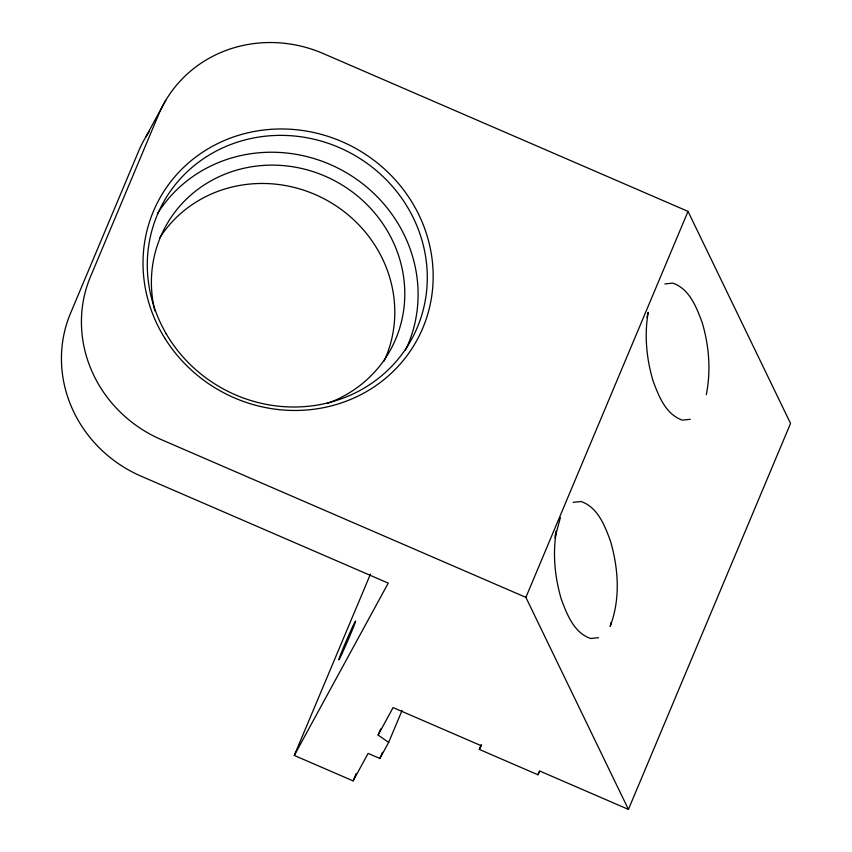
<?xml version="1.0" encoding="UTF-8"?>
<svg xmlns="http://www.w3.org/2000/svg" width="852" height="852" viewBox="0 0 852 852"><rect width="100%" height="100%" fill="white"/><g stroke="black" fill="none" stroke-linecap="round" stroke-linejoin="round"><path stroke-width="1.28" d="M706.287 394.732C711.101 370.748 709.109 345.805 702.144 322.439C696.446 307.231 689.534 288.86 672.771 283.12L664.869 283.94M646.998 317.487L648.212 312.311C644.208 335.134 646.487 358.671 653.026 380.812C658.724 396.031 665.636 414.392 682.409 420.132L690.301 419.312M555.131 535.802L556.473 530.689C552.469 553.523 554.758 577.06 561.298 599.201C566.995 614.409 573.907 632.78 590.67 638.51L598.562 637.69M554.918 537.953L560.424 517.43M610.788 624.601C620.544 597.667 618.286 567.922 610.405 540.828C604.707 525.609 597.795 507.238 581.032 501.508L573.14 502.329M402.048 710.504L388.672 742.369L379.875 758.493L368.107 753.402L353.111 780.901L294.281 755.447L370.46 574.099M353.111 780.901L356.2 773.552M388.672 742.369L378.107 735.074L380.674 728.95M379.875 758.493L382.442 752.369M525.886 597.369L688.022 211.392L323.27 53.569A128.269 121.282 28.6 0 0 158.61 114.53L90.461 276.751A128.269 121.282 28.6 0 0 161.135 439.547L525.886 597.369L628.425 809.4L790.549 423.423L688.022 211.392M628.425 809.4L539.891 771.092L537.889 774.756L479.282 749.398L481.348 744.499M537.889 774.756L539.433 771.081M145.756 137.034L165.746 100.366M294.281 755.447L388.235 583.119L141.144 476.204A128.269 121.282 28.6 0 1 70.471 313.419L138.62 151.198A128.269 121.282 28.6 0 1 149.302 131.442M378.107 735.074L393.091 707.575L481.284 745.734L479.282 749.398M157.46 213.682A141.741 134.02 28.6 0 1 342.738 170.656A141.741 134.02 28.6 0 1 405.499 350.129M154.83 310.82A128.269 121.282 28.6 0 1 242.075 168.685A128.269 121.282 28.6 0 1 397.415 252.192A128.269 121.282 28.6 0 1 327.189 403.475M159.718 237.825A128.269 121.282 28.6 0 1 326.572 200.135A128.269 121.282 28.6 0 1 384.05 361.173M611.278 622.588L610.224 626.369L611.278 622.588M166.097 333.579A141.741 134.02 28.6 0 0 408.598 344.464A141.741 134.02 28.6 0 0 287.177 135.511A141.741 134.02 28.6 0 0 166.097 333.579M164.787 338.169A146.863 138.865 28.6 0 0 415.946 341.993A146.863 138.865 28.6 0 0 283.535 128.993A146.863 138.865 28.6 0 0 164.787 338.169M342.11 653.431A21.162 0.66 -66.6 0 0 355.54 621.459A21.162 0.66 -66.6 0 0 343.878 646.519A21.162 0.66 -66.6 0 0 342.11 653.431"/></g></svg>
